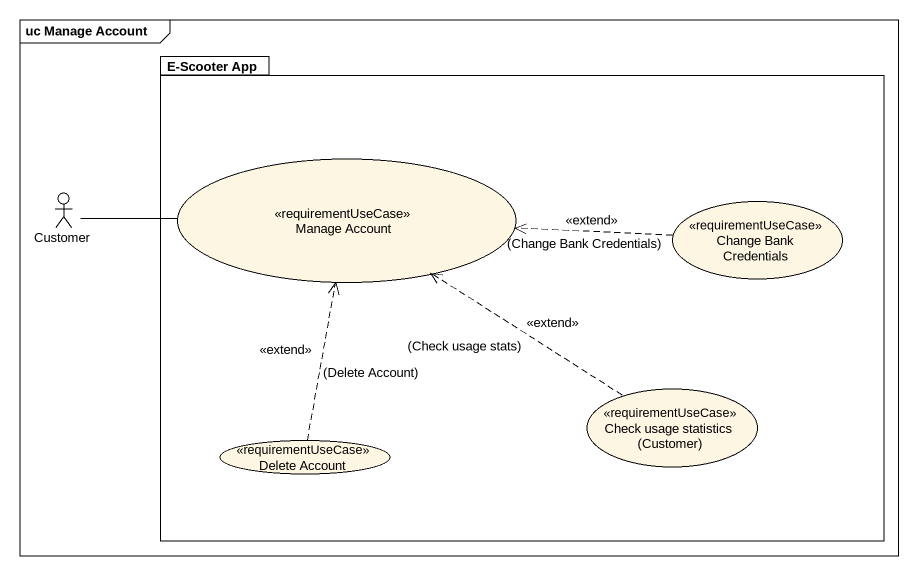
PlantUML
@startuml
mainframe uc Manage Account
package "E-Scooter App" as E_Scooter_App {
  usecase "Manage Account" as Manage_Account <<requirementUseCase>>
  usecase "Change Bank Credentials" as Change_Bank_Credentials <<requirementUseCase>>
  usecase "Check usage statistics (Customer)" as Check_usage_statistics <<requirementUseCase>>
  usecase "Delete Account" as Delete_Account <<requirementUseCase>>
}
actor Customer
Customer -right- Manage_Account
Change_Bank_Credentials .left.> Manage_Account : <<extend>>\n(Change Bank Credentials)
Check_usage_statistics .up.> Manage_Account : <<extend>>\n(Check usage stats)
Delete_Account .up.> Manage_Account : <<extend>>\n(Delete Account)
@enduml
